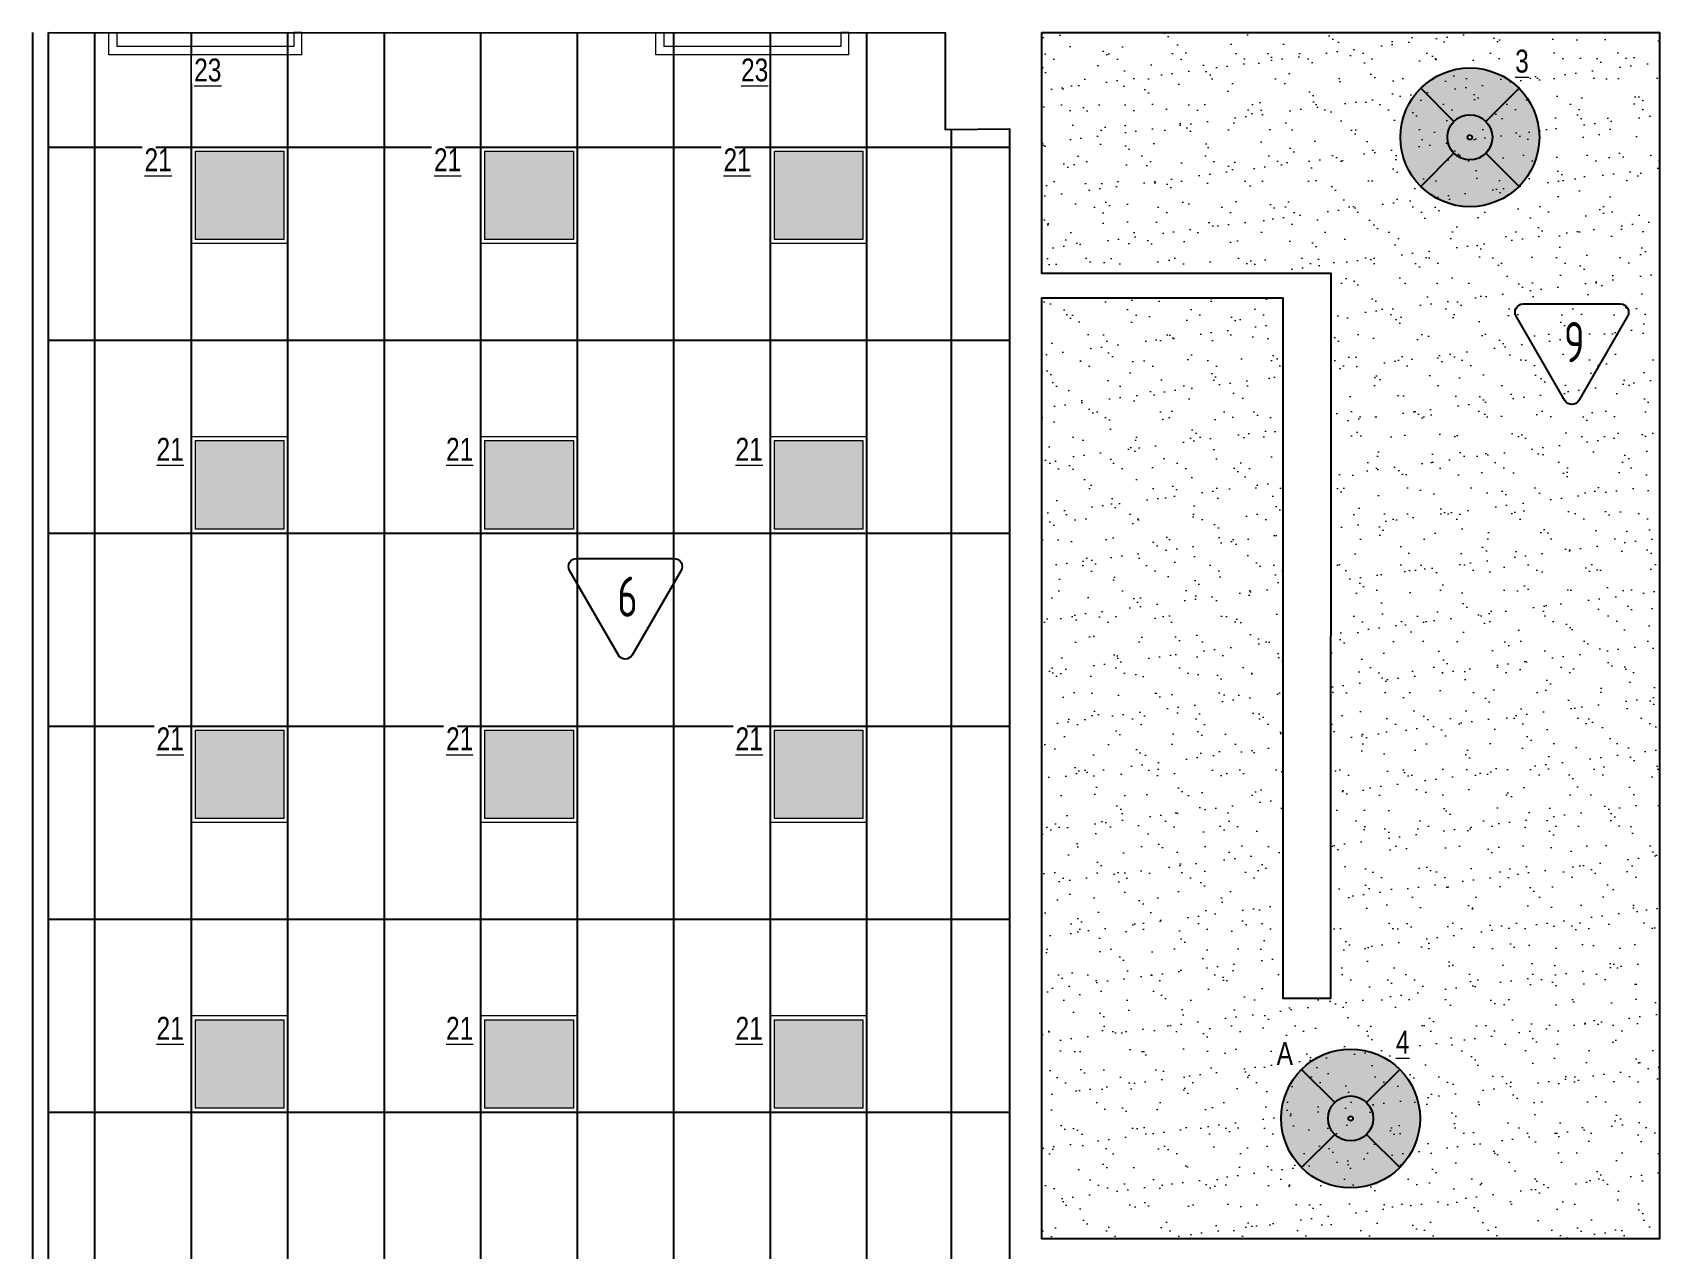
# Model space of a CAD drawing. Header units: millimetres. Extents: x -547274 to 397870, y -45599 to 141350.
# Drawn here: x -205054 to -194939, y 74926 to 82486 of the extents above; entities that cross this region are included whole.
import ezdxf

# ---------------------------------------------------------------- set-up
doc = ezdxf.new("R2010")
doc.units = ezdxf.units.MM
for name, color, linetype, lineweight in [('_ЭОМ_ОБЩ_Освещение_текст тип светильника', 172, 'Continuous', 50), ('_ЭОМ_светильник А', 1, 'Continuous', 35), ('_ЭОМ_светильник Р', 4, 'Continuous', 35), ('АР_Потолки_Штриховка', 252, 'Continuous', 0)]:
    doc.layers.add(name, color=color, linetype=linetype, lineweight=lineweight)
doc.layers.add('X-ref Light Emergency', color=249, linetype='Continuous')
doc.layers.add('Штриховка в сечении', color=7, linetype='Continuous')
doc.layers.add('АР_Потолок_Покраска', color=7, linetype='Continuous', lineweight=5, true_color=0x007399)
doc.styles.add('ISOCPEUR', font='isocpeur.ttf', dxfattribs={"height": 799.9999999999999})
doc.styles.add('ГОСТ', font='cad.shx', dxfattribs={"width": 0.8})

# ---------------------------------------------------------------- blocks, each defined once
blk = doc.blocks.new('подвесной светильник люстра')
at = {"true_color": 0xf8f6b0, "transparency": 33554687}
h = blk.add_hatch(color=51, dxfattribs=at)
h.dxf.hatch_style = 1
edge = h.paths.add_edge_path()
edge.add_ellipse((0, 0), major_axis=(-431.6666666666836, 0), ratio=0.9999999999999278, start_angle=225.0000000000021, end_angle=314.9999999999979)
edge.add_line((-305.234427212194, 305.234427212194), (-98.99494936611666, 98.99494936611666))
edge.add_ellipse((0, 0), major_axis=(-140.0000000000049, 0), ratio=0.9999999999999304, start_angle=225.000000000002, end_angle=314.999999999998, ccw=False)
edge.add_line((98.99494936612066, 98.99494936611336), (305.2344272121939, 305.2344272121939))
edge = h.paths.add_edge_path()
edge.add_ellipse((0, 0), major_axis=(-140.0000000000049, 0), ratio=0.9999999999999304, start_angle=314.999999999998, end_angle=405.000000000002, ccw=False)
edge.add_line((-98.99494936611666, 98.99494936611666), (-305.234427212194, 305.234427212194))
edge.add_ellipse((0, 0), major_axis=(-431.6666666666836, 0), ratio=0.9999999999999278, start_angle=314.9999999999979, end_angle=405.0000000000014)
edge.add_line((-305.2344272121976, -305.2344272121903), (-98.99494936611669, -98.99494936611666))
edge = h.paths.add_edge_path()
edge.add_ellipse((0, 0), major_axis=(-140.0000000000049, 0), ratio=0.9999999999999304, start_angle=405.000000000002, end_angle=494.999999999998, ccw=False)
edge.add_line((-98.99494936611664, -98.99494936611677), (-305.2344272121976, -305.2344272121903))
edge.add_ellipse((0, 0), major_axis=(-431.6666666666836, 0), ratio=0.9999999999999278, start_angle=405.0000000000014, end_angle=494.9999999999979)
edge.add_line((305.234427212194, -305.234427212194), (98.99494936611669, -98.99494936611666))
edge = h.paths.add_edge_path()
edge.add_ellipse((0, 0), major_axis=(-431.6666666666836, 0), ratio=0.9999999999999278, start_angle=494.9999999999979, end_angle=585.0000000000022)
edge.add_line((305.234427212194, 305.2344272121939), (98.99494936612007, 98.99494936611276))
edge.add_ellipse((0, 0), major_axis=(-140.0000000000049, 0), ratio=0.9999999999999304, start_angle=494.999999999998, end_angle=585.000000000002, ccw=False)
edge.add_line((98.99494936611674, -98.99494936611666), (305.2344272121939, -305.234427212194))
edge = h.paths.add_edge_path()
edge.add_ellipse((0, 0), major_axis=(-140.0000000000049, 0), ratio=0.9999999999999304, start_angle=494.999999999998, end_angle=585.0000000000019)
edge.add_ellipse((0, 0), major_axis=(-140.0000000000049, 0), ratio=0.9999999999999304, start_angle=225.000000000002, end_angle=314.999999999998)
edge.add_ellipse((0, 0), major_axis=(-140.0000000000049, 0), ratio=0.9999999999999304, start_angle=314.999999999998, end_angle=405.000000000002)
edge.add_ellipse((0, 0), major_axis=(-140.0000000000049, 0), ratio=0.9999999999999304, start_angle=405.000000000002, end_angle=494.999999999998)
edge = h.paths.add_edge_path(flags=16)
edge.add_ellipse((0, 0), major_axis=(-14.00000000000909, 0), ratio=0.9999999999987021, start_angle=0, end_angle=360)
at = {"color": 0, "linetype": 'ByBlock', "lineweight": -2}
for points in [[(-305.2344272121991, 305.2344272121991), (-98.99494936611154, 98.99494936611154)], [(305.2344272121991, 305.2344272121991), (98.99494936611882, 98.99494936611154)], [(-98.99494936611154, -98.99494936611154), (-305.2344272121918, -305.2344272121845)], [(98.99494936611154, -98.99494936611154), (305.2344272121991, -305.2344272121991)]]:
    blk.add_lwpolyline(points, dxfattribs=at)
for major_axis, ratio, start_param, end_param in [((-431.6666666666836, 0), 0.9999999999999278, 3.926990816987278, 10.21017612416686), ((-140.0000000000049, 0), 0.9999999999999304, 3.926990816987276, 10.21017612416686), ((-140.0000000000049, 0), 0.9999999999999304, 3.926990816987276, 10.21017612416686), ((-14.00000000000909, 0), 0.9999999999987021, 3.926990816987891, 10.21017612416748)]:
    blk.add_ellipse((0, 0), major_axis=major_axis, ratio=ratio, start_param=start_param, end_param=end_param, dxfattribs=at)
blk = doc.blocks.new('RVE-SLIM-PRIME-595')
at = {"layer": 'Штриховка в сечении', "lineweight": 9, "ltscale": 1000, "true_color": 0xf8f6b0, "transparency": 33554636}
h = blk.add_hatch(color=51, dxfattribs=at)
h.dxf.hatch_style = 1
h.paths.add_polyline_path([(274.9999999999999, 275), (-275, 275), (-275, -274.9999999999999), (275, -274.9999999999999)])
at = {"color": 0, "linetype": 'ByBlock', "lineweight": -2, "ltscale": 40}
for points in [[(300, -300), (-300, -300), (-300, 300), (300, 300)], [(275, -275), (-275, -275), (-275, 275), (275, 275)]]:
    blk.add_lwpolyline(points, close=True, dxfattribs=at)
blk = doc.blocks.new('Кососвет')
at = {"color": 0, "linetype": 'ByBlock', "lineweight": -2, "ltscale": 40}
for points in [[(-600, 26.38208023784682), (600, 26.38208023784682), (600, -111.2262301087801)], [(-600, 26.38208023784682), (-600, -111.2262301087801)], [(-550, -23.61791976216773), (550, -23.61791976216773)], [(-550, -111.2262301087801), (-550, -23.61791976216773)], [(600, -111.2262301087801), (550, -111.2262301087801), (550, -23.61791976216773)], [(-600, -111.2262301087801), (-550, -111.2262301087801)]]:
    blk.add_lwpolyline(points, dxfattribs=at)

msp = doc.modelspace()

# ---------------------------------------------------------------- hatches: boundary and pattern name
at = {"layer": 'АР_Потолки_Штриховка', "ltscale": 100, "true_color": 0xf8f6b0}
h = msp.add_hatch(color=51, dxfattribs=at)
h.dxf.hatch_style = 1
h.paths.add_polyline_path([(-204041.352808443, 81198.18245835256), (-203491.352808443, 81198.18245835256), (-203491.352808443, 81748.18245835256), (-204041.352808443, 81748.18245835256)])
h = msp.add_hatch(color=51, dxfattribs=at)
h.dxf.hatch_style = 1
h.paths.add_polyline_path([(-202241.352808443, 81198.18245835262), (-201691.352808443, 81198.18245835262), (-201691.352808443, 81748.18245835262), (-202241.352808443, 81748.18245835262)])
h = msp.add_hatch(color=51, dxfattribs=at)
h.dxf.hatch_style = 1
h.paths.add_polyline_path([(-200441.352808443, 81198.18245835266), (-199891.352808443, 81198.18245835266), (-199891.352808443, 81748.18245835266), (-200441.352808443, 81748.18245835266)])
h = msp.add_hatch(color=51, dxfattribs=at)
h.dxf.hatch_style = 1
h.paths.add_polyline_path([(-204041.352808443, 79398.19695896939), (-203491.352808443, 79398.19695896939), (-203491.352808443, 79948.19695896939), (-204041.352808443, 79948.19695896939)])
h = msp.add_hatch(color=51, dxfattribs=at)
h.dxf.hatch_style = 1
h.paths.add_polyline_path([(-202241.352808443, 79398.19695896945), (-201691.352808443, 79398.19695896945), (-201691.352808443, 79948.19695896945), (-202241.352808443, 79948.19695896945)])
h = msp.add_hatch(color=51, dxfattribs=at)
h.dxf.hatch_style = 1
h.paths.add_polyline_path([(-200441.352808443, 79398.19695896949), (-199891.352808443, 79398.19695896949), (-199891.352808443, 79948.19695896949), (-200441.352808443, 79948.19695896949)])
h = msp.add_hatch(color=51, dxfattribs=at)
h.dxf.hatch_style = 1
h.paths.add_polyline_path([(-204041.352808443, 77598.18245835256), (-203491.352808443, 77598.18245835256), (-203491.352808443, 78148.18245835256), (-204041.352808443, 78148.18245835256)])
h = msp.add_hatch(color=51, dxfattribs=at)
h.dxf.hatch_style = 1
h.paths.add_polyline_path([(-202241.352808443, 77598.18245835262), (-201691.352808443, 77598.18245835262), (-201691.352808443, 78148.18245835262), (-202241.352808443, 78148.18245835262)])
h = msp.add_hatch(color=51, dxfattribs=at)
h.dxf.hatch_style = 1
h.paths.add_polyline_path([(-200441.352808443, 77598.18245835266), (-199891.352808443, 77598.18245835266), (-199891.352808443, 78148.18245835266), (-200441.352808443, 78148.18245835266)])
h = msp.add_hatch(color=51, dxfattribs=at)
h.dxf.hatch_style = 1
h.paths.add_polyline_path([(-204041.352808443, 75798.18245835256), (-203491.352808443, 75798.18245835256), (-203491.352808443, 76348.18245835256), (-204041.352808443, 76348.18245835256)])
h = msp.add_hatch(color=51, dxfattribs=at)
h.dxf.hatch_style = 1
h.paths.add_polyline_path([(-202241.352808443, 75798.18245835262), (-201691.352808443, 75798.18245835262), (-201691.352808443, 76348.18245835262), (-202241.352808443, 76348.18245835262)])
h = msp.add_hatch(color=51, dxfattribs=at)
h.dxf.hatch_style = 1
h.paths.add_polyline_path([(-200441.352808443, 75798.18245835266), (-199891.352808443, 75798.18245835266), (-199891.352808443, 76348.18245835266), (-200441.352808443, 76348.18245835266)])
at = {"layer": 'АР_Потолок_Покраска'}
h = msp.add_hatch(dxfattribs=at)
h.set_pattern_fill('AR-SAND', color=256, scale=5)
h.set_pattern_definition([(37.50000000000001, (-403465.6300037131, 47614.56216568896), (-8.000156479920228, 244.7066186646712), [0, -193.04, 0, -215.9, 0, -206.375]), (7.499999999999999, (-403465.6300037131, 47614.56216568896), (224.7616415690013, 358.4125502841771), [0, -104.14, 0, -173.99, 0, -66.67500000000001]), (327.5, (-403621.840003713, 47614.56216568896), (395.496185120729, 0.718592339272881), [0, -63.5, 0, -228.6, 0, -298.45]), (317.5, (-403621.840003713, 47614.56216568896), (381.7782262361486, 111.4646616286082), [0, -31.75, 0, -149.86, 0, -171.45])])
h.paths.add_polyline_path([(-198778.8535030113, 82485.68245835253), (-194938.8535030112, 82485.68245835253), (-194938.8535034708, 74985.69001803786), (-198778.8535030112, 74985.68464058024), (-198778.8697336465, 80836.6799743723), (-197280.2900576894, 80836.63655462941), (-197281.4799086471, 76482.01272319932), (-196981.3233978116, 76482.01272319932), (-196980.2391132069, 80987.03115694455), (-198778.8535030113, 80986.99428932302)])

# ---------------------------------------------------------------- linework, layer by layer
for points in [[(-205053.8535030116, 82485.68245835253), (-205053.8535030105, 73260.68245835253)], [(-204666.3535030114, 73260.68245835253), (-204666.3535030114, 82485.68245835253)], [(-204066.3535030114, 73260.68245835253), (-204066.3535030114, 82485.68245835253)], [(-203466.3535030114, 73260.68245835253), (-203466.3535030114, 82485.68245835253)], [(-202866.3535030114, 73260.68245835253), (-202866.3535030114, 82485.68245835253)], [(-202266.3535030114, 73260.68245835253), (-202266.3535030114, 82485.68245835253)], [(-201666.3535030114, 73260.68245835253), (-201666.3535030114, 82485.68245835253)], [(-201066.3535030114, 73260.68245835253), (-201066.3535030114, 82485.68245835253)], [(-200466.3535030114, 73260.68245835253), (-200466.3535030114, 82485.68245835253)], [(-199866.3535030114, 73260.68245835253), (-199866.3535030114, 82485.68245835253)], [(-199341.3535030114, 73260.68245835253), (-199341.356740868, 81886.06471313591)], [(-204953.8535030116, 81773.18245835253), (-198978.8535030115, 81773.1824583527)], [(-204953.8535030116, 80573.18245835253), (-198978.8535030115, 80573.1824583527)], [(-204953.8535030116, 79373.18245835253), (-198978.8535030114, 79373.1824583527)], [(-204953.8535030116, 78173.18245835253), (-198978.8535030114, 78173.1824583527)], [(-204953.8535030116, 76973.18245835253), (-198978.8535030114, 76973.1824583527)], [(-204953.8535030116, 75773.18245835253), (-198978.8535030113, 75773.1824583527)]]:
    msp.add_lwpolyline(points)
for points in [[(-204953.8535030116, 82485.68245835253), (-199378.8535030116, 82483.18498156291), (-199378.8535030116, 81883.56743882385), (-198978.8426684997, 81886.06275554931), (-198978.8643375231, 73260.68245835253), (-204953.8535030116, 73260.68245835253)], [(-198778.8535030113, 82485.68245835253), (-194938.8535030112, 82485.68245835253), (-194938.8535034708, 74985.69001803786), (-198778.8535030112, 74985.68464058024), (-198778.8697336465, 80836.67997437228), (-197280.2900576894, 80836.6365546294), (-197281.4799086471, 76482.01272319932), (-196981.3233978116, 76482.01272319932), (-196980.2391132069, 80987.03115694455), (-198778.8535030113, 80986.99428932302)]]:
    msp.add_lwpolyline(points, close=True)
for points in [[(-195786.7702497847, 80797.92190665478), (-195180.5523090554, 80797.92190665455, -0.5773494962845065), (-195137.2510599385, 80722.92214395892), (-195440.359944455, 80197.92215575074, -0.5773541042744643), (-195526.9627724665, 80197.92215575074), (-195830.0714344302, 80722.92175848741, -0.5773491286020777), (-195786.7702497847, 80797.92190665478, -1.710881644036777e-06)], [(-201671.6151826664, 79215.52663945177), (-201065.3972419371, 79215.52663945153, -0.5773494962845065), (-201022.0959928202, 79140.5268767559), (-201325.2048773367, 78615.52688854773, -0.5773541042744643), (-201411.8077053482, 78615.52688854773), (-201714.9163673119, 79140.5264912844, -0.5773491286020777), (-201671.6151826664, 79215.52663945177, -1.710881644036777e-06)]]:
    msp.add_lwpolyline(points, format="xyb")
at = {"layer": 'АР_Потолки_Штриховка', "color": 18, "ltscale": 100, "true_color": 0x000000}
for points in [[(-203466.352808443, 81173.18245835256), (-204066.352808443, 81173.18245835256), (-204066.352808443, 81773.18245835256), (-203466.352808443, 81773.18245835256)], [(-203491.352808443, 81198.18245835256), (-204041.352808443, 81198.18245835256), (-204041.352808443, 81748.18245835256), (-203491.352808443, 81748.18245835256)], [(-201666.352808443, 81173.18245835262), (-202266.352808443, 81173.18245835262), (-202266.352808443, 81773.18245835262), (-201666.352808443, 81773.18245835262)], [(-201691.352808443, 81198.18245835262), (-202241.352808443, 81198.18245835262), (-202241.352808443, 81748.18245835262), (-201691.352808443, 81748.18245835262)], [(-199866.352808443, 81173.18245835266), (-200466.352808443, 81173.18245835266), (-200466.352808443, 81773.18245835266), (-199866.352808443, 81773.18245835266)], [(-199891.352808443, 81198.18245835266), (-200441.352808443, 81198.18245835266), (-200441.352808443, 81748.18245835266), (-199891.352808443, 81748.18245835266)], [(-203466.352808443, 79373.19695896939), (-204066.352808443, 79373.19695896939), (-204066.352808443, 79973.19695896939), (-203466.352808443, 79973.19695896939)], [(-203491.352808443, 79398.19695896939), (-204041.352808443, 79398.19695896939), (-204041.352808443, 79948.19695896939), (-203491.352808443, 79948.19695896939)], [(-201666.352808443, 79373.19695896945), (-202266.352808443, 79373.19695896945), (-202266.352808443, 79973.19695896945), (-201666.352808443, 79973.19695896945)], [(-201691.352808443, 79398.19695896945), (-202241.352808443, 79398.19695896945), (-202241.352808443, 79948.19695896945), (-201691.352808443, 79948.19695896945)], [(-199866.352808443, 79373.19695896949), (-200466.352808443, 79373.19695896949), (-200466.352808443, 79973.19695896949), (-199866.352808443, 79973.19695896949)], [(-199891.352808443, 79398.19695896949), (-200441.352808443, 79398.19695896949), (-200441.352808443, 79948.19695896949), (-199891.352808443, 79948.19695896949)], [(-203466.352808443, 77573.18245835256), (-204066.352808443, 77573.18245835256), (-204066.352808443, 78173.18245835256), (-203466.352808443, 78173.18245835256)], [(-203491.352808443, 77598.18245835256), (-204041.352808443, 77598.18245835256), (-204041.352808443, 78148.18245835256), (-203491.352808443, 78148.18245835256)], [(-201666.352808443, 77573.18245835262), (-202266.352808443, 77573.18245835262), (-202266.352808443, 78173.18245835262), (-201666.352808443, 78173.18245835262)], [(-201691.352808443, 77598.18245835262), (-202241.352808443, 77598.18245835262), (-202241.352808443, 78148.18245835262), (-201691.352808443, 78148.18245835262)], [(-199866.352808443, 77573.18245835266), (-200466.352808443, 77573.18245835266), (-200466.352808443, 78173.18245835266), (-199866.352808443, 78173.18245835266)], [(-199891.352808443, 77598.18245835266), (-200441.352808443, 77598.18245835266), (-200441.352808443, 78148.18245835266), (-199891.352808443, 78148.18245835266)], [(-203466.352808443, 75773.18245835256), (-204066.352808443, 75773.18245835256), (-204066.352808443, 76373.18245835256), (-203466.352808443, 76373.18245835256)], [(-201666.352808443, 75773.18245835262), (-202266.352808443, 75773.18245835262), (-202266.352808443, 76373.18245835262), (-201666.352808443, 76373.18245835262)], [(-199866.352808443, 75773.18245835266), (-200466.352808443, 75773.18245835266), (-200466.352808443, 76373.18245835266), (-199866.352808443, 76373.18245835266)], [(-203491.352808443, 75798.18245835256), (-204041.352808443, 75798.18245835256), (-204041.352808443, 76348.18245835256), (-203491.352808443, 76348.18245835256)], [(-201691.352808443, 75798.18245835262), (-202241.352808443, 75798.18245835262), (-202241.352808443, 76348.18245835262), (-201691.352808443, 76348.18245835262)], [(-199891.352808443, 75798.18245835266), (-200441.352808443, 75798.18245835266), (-200441.352808443, 76348.18245835266), (-199891.352808443, 76348.18245835266)]]:
    msp.add_lwpolyline(points, close=True, dxfattribs=at)
at = {"layer": 'АР_Потолки_Штриховка', "color": 18, "lineweight": 18, "ltscale": 100, "true_color": 0x000000}
for points in [[(-203466.352808443, 81173.1824583525), (-204066.352808443, 81173.1824583525), (-204066.352808443, 81773.1824583525), (-203466.352808443, 81773.1824583525)], [(-203491.352808443, 81198.1824583525), (-204041.352808443, 81198.1824583525), (-204041.352808443, 81748.1824583525), (-203491.352808443, 81748.1824583525)], [(-201666.352808443, 81173.18245835262), (-202266.352808443, 81173.18245835262), (-202266.352808443, 81773.18245835262), (-201666.352808443, 81773.18245835262)], [(-201691.352808443, 81198.18245835262), (-202241.352808443, 81198.18245835262), (-202241.352808443, 81748.18245835262), (-201691.352808443, 81748.18245835262)], [(-199866.352808443, 81173.18245835262), (-200466.352808443, 81173.18245835262), (-200466.352808443, 81773.18245835262), (-199866.352808443, 81773.18245835262)], [(-199891.352808443, 81198.18245835262), (-200441.352808443, 81198.18245835262), (-200441.352808443, 81748.18245835262), (-199891.352808443, 81748.18245835262)], [(-203466.352808443, 79373.19695896938), (-204066.352808443, 79373.19695896938), (-204066.352808443, 79973.19695896938), (-203466.352808443, 79973.19695896938)], [(-203491.352808443, 79398.19695896938), (-204041.352808443, 79398.19695896938), (-204041.352808443, 79948.19695896938), (-203491.352808443, 79948.19695896938)], [(-201666.352808443, 79373.19695896943), (-202266.352808443, 79373.19695896943), (-202266.352808443, 79973.19695896943), (-201666.352808443, 79973.19695896943)], [(-201691.352808443, 79398.19695896943), (-202241.352808443, 79398.19695896943), (-202241.352808443, 79948.19695896943), (-201691.352808443, 79948.19695896943)], [(-199866.352808443, 79373.19695896943), (-200466.352808443, 79373.19695896943), (-200466.352808443, 79973.19695896943), (-199866.352808443, 79973.19695896943)], [(-199891.352808443, 79398.19695896943), (-200441.352808443, 79398.19695896943), (-200441.352808443, 79948.19695896943), (-199891.352808443, 79948.19695896943)], [(-203466.352808443, 77573.1824583525), (-204066.352808443, 77573.1824583525), (-204066.352808443, 78173.1824583525), (-203466.352808443, 78173.1824583525)], [(-203491.352808443, 77598.1824583525), (-204041.352808443, 77598.1824583525), (-204041.352808443, 78148.1824583525), (-203491.352808443, 78148.1824583525)], [(-201666.352808443, 77573.18245835262), (-202266.352808443, 77573.18245835262), (-202266.352808443, 78173.18245835262), (-201666.352808443, 78173.18245835262)], [(-201691.352808443, 77598.18245835262), (-202241.352808443, 77598.18245835262), (-202241.352808443, 78148.18245835262), (-201691.352808443, 78148.18245835262)], [(-199866.352808443, 77573.18245835262), (-200466.352808443, 77573.18245835262), (-200466.352808443, 78173.18245835262), (-199866.352808443, 78173.18245835262)], [(-199891.352808443, 77598.18245835262), (-200441.352808443, 77598.18245835262), (-200441.352808443, 78148.18245835262), (-199891.352808443, 78148.18245835262)], [(-203466.352808443, 75773.1824583525), (-204066.352808443, 75773.1824583525), (-204066.352808443, 76373.1824583525), (-203466.352808443, 76373.1824583525)], [(-201666.352808443, 75773.18245835262), (-202266.352808443, 75773.18245835262), (-202266.352808443, 76373.18245835262), (-201666.352808443, 76373.18245835262)], [(-199866.352808443, 75773.18245835262), (-200466.352808443, 75773.18245835262), (-200466.352808443, 76373.18245835262), (-199866.352808443, 76373.18245835262)], [(-203491.352808443, 75798.1824583525), (-204041.352808443, 75798.1824583525), (-204041.352808443, 76348.1824583525), (-203491.352808443, 76348.1824583525)], [(-201691.352808443, 75798.18245835262), (-202241.352808443, 75798.18245835262), (-202241.352808443, 76348.18245835262), (-201691.352808443, 76348.18245835262)], [(-199891.352808443, 75798.18245835262), (-200441.352808443, 75798.18245835262), (-200441.352808443, 76348.18245835262), (-199891.352808443, 76348.18245835262)]]:
    msp.add_lwpolyline(points, close=True, dxfattribs=at)

# ---------------------------------------------------------------- block references
at = {"layer": '_ЭОМ_светильник А', "color": 18, "lineweight": 18, "ltscale": 100, "true_color": 0x000000}
msp.add_blockref('подвесной светильник люстра', (-196858.853503241, 75733.83589731841), dxfattribs=at)
at = {"layer": '_ЭОМ_светильник Р', "color": 18, "lineweight": 18, "ltscale": 100, "true_color": 0x000000, "rotation": 180}
for p in [(-203978.9329883102, 82374.45622824373), (-200578.9329883102, 82374.45622824373)]:
    msp.add_blockref('Кососвет', p, dxfattribs=at)
at = {"layer": '_ЭОМ_светильник Р', "color": 18, "lineweight": 18, "ltscale": 100, "true_color": 0x000000}
for name, p in [('подвесной светильник люстра', (-196117.3553366731, 81833.4976974254)), ('RVE-SLIM-PRIME-595', (-203766.3528084429, 81473.16795773563)), ('RVE-SLIM-PRIME-595', (-201966.3528084429, 81473.16795773574)), ('RVE-SLIM-PRIME-595', (-200166.3528084429, 81473.16795773574)), ('RVE-SLIM-PRIME-595', (-203766.3528084429, 79673.18245835256)), ('RVE-SLIM-PRIME-595', (-201966.3528084429, 79673.18245835256)), ('RVE-SLIM-PRIME-595', (-200166.3528084429, 79673.18245835256)), ('RVE-SLIM-PRIME-595', (-203766.3528084429, 77873.18245835256)), ('RVE-SLIM-PRIME-595', (-201966.3528084429, 77873.18245835256)), ('RVE-SLIM-PRIME-595', (-200166.3528084429, 77873.18245835256)), ('RVE-SLIM-PRIME-595', (-203766.3528084429, 76073.18245835256)), ('RVE-SLIM-PRIME-595', (-201966.3528084429, 76073.18245835256)), ('RVE-SLIM-PRIME-595', (-200166.3528084429, 76073.18245835256))]:
    msp.add_blockref(name, p, dxfattribs=at)
at = {"layer": 'X-ref Light Emergency', "linetype": 'ByBlock', "ltscale": 40}
for p in [(-196117.3725708566, 81834.19214693409), (-196858.853503241, 75733.83589731847)]:
    msp.add_blockref('подвесной светильник люстра', p, dxfattribs=at)
at = {"layer": 'X-ref Light Emergency', "color": 18, "linetype": 'ByBlock', "lineweight": 18, "ltscale": 40, "true_color": 0x000000}
for p in [(-196117.3553366731, 81833.4976974254), (-196858.853503241, 75733.83589731841)]:
    msp.add_blockref('подвесной светильник люстра', p, dxfattribs=at)

# ---------------------------------------------------------------- texts
at = {"char_height": 250, "width": 294.3337657886732, "attachment_point": 1, "style": 'ISOCPEUR'}
for s, insert in [('{\\W0.7;9}', (-195533.0780116571, 80685.83987113563)), ('{\\W0.7;6}', (-201417.9229445388, 79103.44460393261))]:
    msp.add_mtext(s, dxfattribs=dict(at, insert=insert))

# ---------------------------------------------------------------- next in the draw order: texts
at = {"layer": '_ЭОМ_ОБЩ_Освещение_текст тип светильника', "color": 18, "lineweight": 18, "ltscale": 40, "true_color": 0x000000, "char_height": 142.1875, "width": 55.871829552576, "attachment_point": 1, "style": 'ГОСТ', "bg_fill": 3, "box_fill_scale": 1.1, "bg_fill_color": 256, "bg_fill_transparency": 0}
for s, insert in [('{\\L23}', (-204048.7945651785, 82324.15773788266)), ('{\\L23}', (-200648.7945651784, 82324.15773788266)), ('{\\L3}', (-195835.9835632995, 82378.99795516382)), ('{\\L21}', (-204357.7353205436, 81765.58929252558)), ('{\\L21}', (-202557.7353205436, 81765.58929252569)), ('{\\L21}', (-200757.7353205436, 81765.58929252569)), ('{\\L21}', (-204282.7353205436, 79965.60379314251)), ('{\\L21}', (-202482.7353205436, 79965.60379314251)), ('{\\L21}', (-200682.7353205436, 79965.60379314251)), ('{\\L21}', (-204282.7353205436, 78165.60379314251)), ('{\\L21}', (-202482.7353205436, 78165.60379314251)), ('{\\L21}', (-200682.7353205435, 78165.60379314251)), ('{\\L21}', (-204282.7353205436, 76365.60379314251)), ('{\\L21}', (-202482.7353205436, 76365.60379314251)), ('{\\L21}', (-200682.7353205436, 76365.60379314251)), ('{\\L4}', (-196577.4817298673, 76279.33615505684))]:
    msp.add_mtext(s, dxfattribs=dict(at, insert=insert))
at = {"layer": '_ЭОМ_светильник А', "color": 18, "lineweight": 18, "ltscale": 100, "true_color": 0x000000, "insert": (-197318.6410393538, 76208.67746404806), "char_height": 142.1875, "width": 86.04374658316377, "attachment_point": 1, "style": 'ГОСТ', "bg_fill": 3, "box_fill_scale": 1.1, "bg_fill_color": 256, "bg_fill_transparency": 0}
msp.add_mtext('А', dxfattribs=at)

doc.saveas('drawing.dxf')
